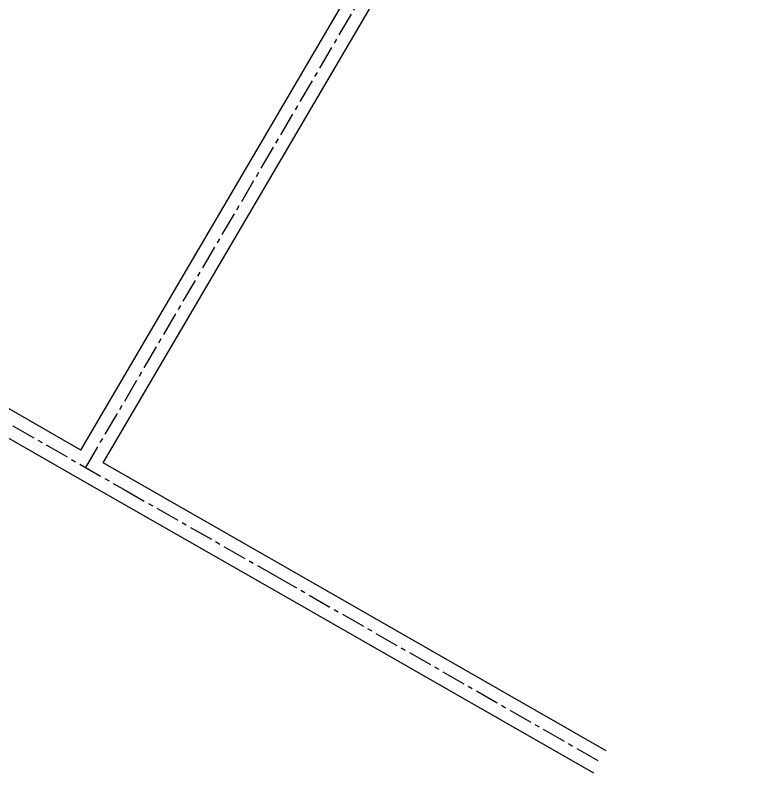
# Model space of a CAD drawing. Header units: metres. Extents: x 729358 to 732680, y 1423022 to 1426117.
# Drawn here: x 731528 to 732680, y 1423022 to 1424201 of the extents above; entities that cross this region are included whole.
import ezdxf

# ---------------------------------------------------------------- set-up
doc = ezdxf.new("R2010")
doc.units = ezdxf.units.M
doc.header["$MEASUREMENT"] = 0
doc.linetypes.add('CENTER_2', pattern=[2, 1.25, -0.25, 0.25, -0.25])
doc.layers.add('Road', color=160, linetype='Continuous')

msp = doc.modelspace()

# ---------------------------------------------------------------- linework, layer by layer
at = {"layer": 'Road'}
for points in [[(731630.2, 1423524), (732400.5, 1424837.8), (732440.8, 1424908.8), (732460, 1424939.9), (732645.4, 1425256.3)], [(731664.9, 1423504.1), (732435.2, 1424817.8), (732475.2, 1424888.4), (732494.3, 1424919.3), (732680, 1425236.3)], [(731630.2, 1423524), (731274, 1423728.6)], [(731256.3, 1423692.7), (731645.8, 1423469), (731923, 1423311.1), (732427.5, 1423022.1)], [(732447, 1423056.1), (731948.2, 1423341.9), (731664.9, 1423504.1)]]:
    msp.add_lwpolyline(points, dxfattribs=at)
at = {"layer": 'Road', "color": 9, "linetype": 'CENTER_2', "ltscale": 30}
for points in [[(731637.5, 1423496.9), (732345.3, 1424704)], [(731264, 1423711.3), (731696.1, 1423463.3), (731932.9, 1423328.5), (732437.4, 1423039.4)], [(731264, 1423711.3), (731696.1, 1423463.3), (731932.9, 1423328.5), (732437.4, 1423039.4)]]:
    msp.add_lwpolyline(points, dxfattribs=at)

doc.saveas('drawing.dxf')
